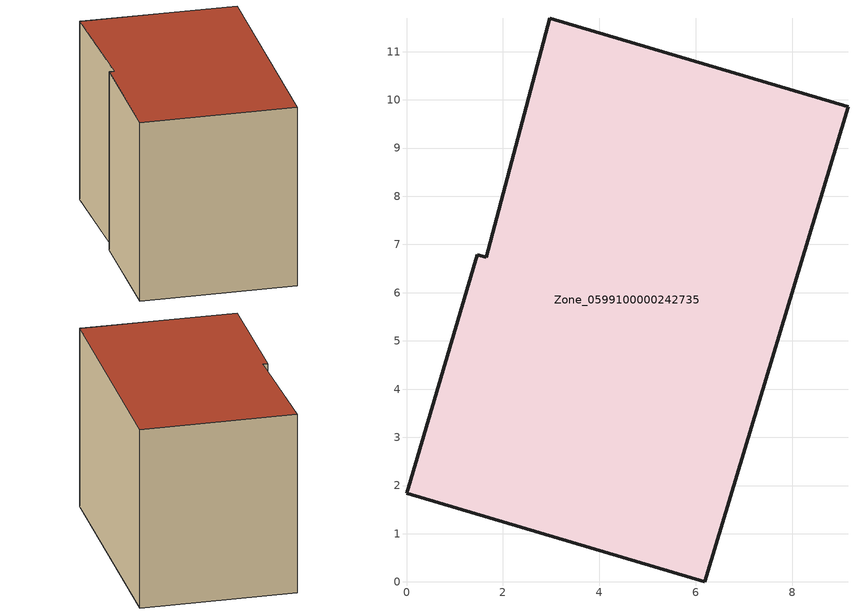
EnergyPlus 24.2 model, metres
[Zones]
Zone_0599100000242735
 floor ground (C_G): 9.16,9.86 6.19,0 0,1.84 1.47,6.79 1.66,6.73 2.97,11.7 z0.57
 wall outside (C_F): 1.47,6.79 0,1.84 6.19,0 9.16,9.86 2.97,11.7 1.66,6.73 1.47,6.79 z0.57:8.35
 roof outside (C_R): 6.19,0 9.16,9.86 2.97,11.7 1.66,6.73 1.47,6.79 0,1.84 z8.35
[BUILDING]
Pand.0599100000242735: North Axis=0; Terrain=City; Loads Convergence Tolerance Value=0.04; Temperature Convergence Tolerance Value=0.4; Solar Distribution=FullExterior; Maximum Number of Warmup Days=25; Minimum Number of Warmup Days=1
[Site:Location]
Rotterdam.The.Hague.AP_ZH_NLD Design_Conditions: Latitude=51.96; Longitude=4.45; Time Zone=1; Elevation=-4.5
[SITE:GROUNDTEMPERATURE:BUILDINGSURFACE]
18, 18, 18, 18, 18, 18, 18, 18, 18, 18, 18, 18
[MATERIAL] Thermal Absorptance=0.9; Solar Absorptance=0.7; Visible Absorptance=0.7
Name | Roughness | Thickness | Conductivity | Density | Specific Heat
G.TC.1965-1974 | MediumSmooth | 0.15 | 0.882353 | 540 | 1210
F.TC.1965-1974 | Rough | 0.3 | 0.697674 | 1920 | 840
R.TC.1965-1974 | MediumRough | 0.2 | 0.232558 | 1500 | 1000
[CONSTRUCTION]
C_G: G.TC.1965-1974
C_F: F.TC.1965-1974
C_R: R.TC.1965-1974
[ZONE]
Zone_0599100000242735: Type=1; Multiplier=1; Ceiling Height=Autocalculate; Volume=Autocalculate; Floor Area=autocalculate; Part of Total Floor Area=Yes
[ZONEINFILTRATION:DESIGNFLOWRATE]
Infil_Zone_0599100000242735: Zone or ZoneList or Space or SpaceList=Zone_0599100000242735; Schedule=AlwaysOn; Design Flow Rate Calculation Method=Flow/Area; Flow Rate per Floor Area=0.003; Constant Term Coefficient=1; Temperature Term Coefficient=0; Velocity Term Coefficient=0; Velocity Squared Term Coefficient=0
[HVACTEMPLATE:ZONE:IDEALLOADSAIRSYSTEM]
Zone_0599100000242735: Maximum Heating Supply Air Temperature=50; Minimum Cooling Supply Air Temperature=13; Maximum Heating Supply Air Humidity Ratio=0.0156; Minimum Cooling Supply Air Humidity Ratio=0.0077; Heating Limit=NoLimit; Cooling Limit=NoLimit; Dehumidification Control Type=ConstantSensibleHeatRatio; Cooling Sensible Heat Ratio=0.7; Dehumidification Setpoint=60; Humidification Control Type=None; Humidification Setpoint=30; Outdoor Air Method=None; Outdoor Air Flow Rate per Person=0.00944; Outdoor Air Flow Rate per Zone Floor Area=0; Outdoor Air Flow Rate per Zone=0; Demand Controlled Ventilation Type=None; Outdoor Air Economizer Type=NoEconomizer; Heat Recovery Type=None; Sensible Heat Recovery Effectiveness=0.7; Latent Heat Recovery Effectiveness=0.65
[ZONECONTROL:THERMOSTAT]
ThermostatControl_Zone_0599100000242735: Zone or ZoneList=Zone_0599100000242735; Control Type Schedule=DualSetpointControlType; Control 1=Thermostat_Zone_0599100000242735; Temperature Difference Between Cutout And Setpoint=0
[THERMOSTATSETPOINT:DUALSETPOINT]
Thermostat_Zone_0599100000242735: Heating Setpoint Temperature Schedule=HeatingSetpoint_Zone_0599100000242735; Cooling Setpoint Temperature Schedule=CoolingSetpoint_Zone_0599100000242735
[SCHEDULE:COMPACT]
HeatingSetpoint_Zone_0599100000242735: Through: 12/31, For: AllDays, Until: 24:00, 21
CoolingSetpoint_Zone_0599100000242735: Through: 12/31, For: AllDays, Until: 24:00, 24
DualSetpointControlType: Through: 12/31, For: AllDays, Until: 24:00, 4
AlwaysOn: Through: 12/31, For: AllDays, Until: 24:00, 1
